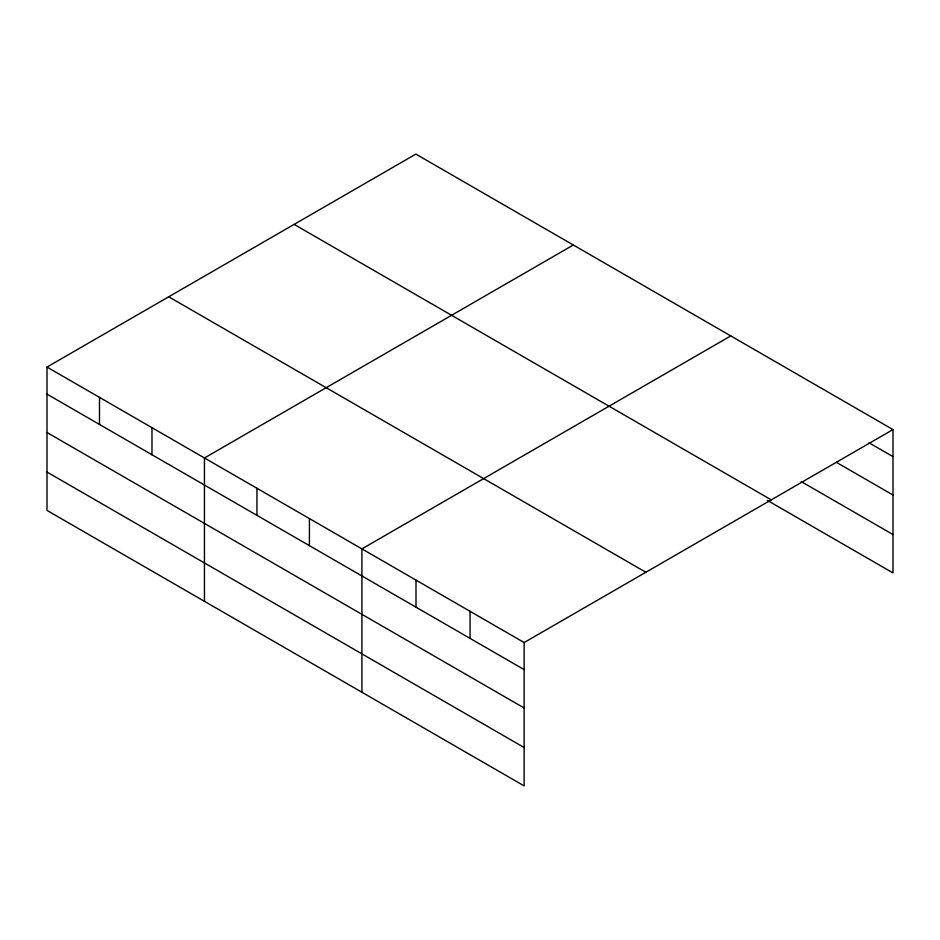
<?xml version="1.0" encoding="UTF-8"?>
<svg xmlns="http://www.w3.org/2000/svg" width="940" height="940" viewBox="0 0 940 940"><rect width="100%" height="100%" fill="white"/><g stroke="black" fill="none" stroke-linecap="round" stroke-linejoin="round"><path stroke-width="1.41" d="M524.132 707.985L524.132 642.537L47 367.07L47 510.42L524.132 785.899L524.132 707.985L47 432.506M767.24 500.327L893 572.93L893 429.58L415.868 154.101L47 367.07M573.318 245.011L204.45 457.98L204.45 601.33M730.78 335.921L361.912 548.878L361.912 692.228M524.132 642.537L893 429.58M869.101 442.846L893 456.64M836.412 462.351L893 495.016M801.197 481.55L893 534.554M294.138 224.39L771.27 499.857M168.73 296.793L645.862 572.26M47 394.142L524.132 669.609M47 472.045L524.132 747.523M470.059 611.317L470.059 638.389M415.985 580.097L415.985 607.17M309.424 518.574L309.424 545.647M256.937 488.271L256.937 515.343M151.975 427.677L151.975 454.737M99.487 397.373L99.487 424.445"/></g></svg>
